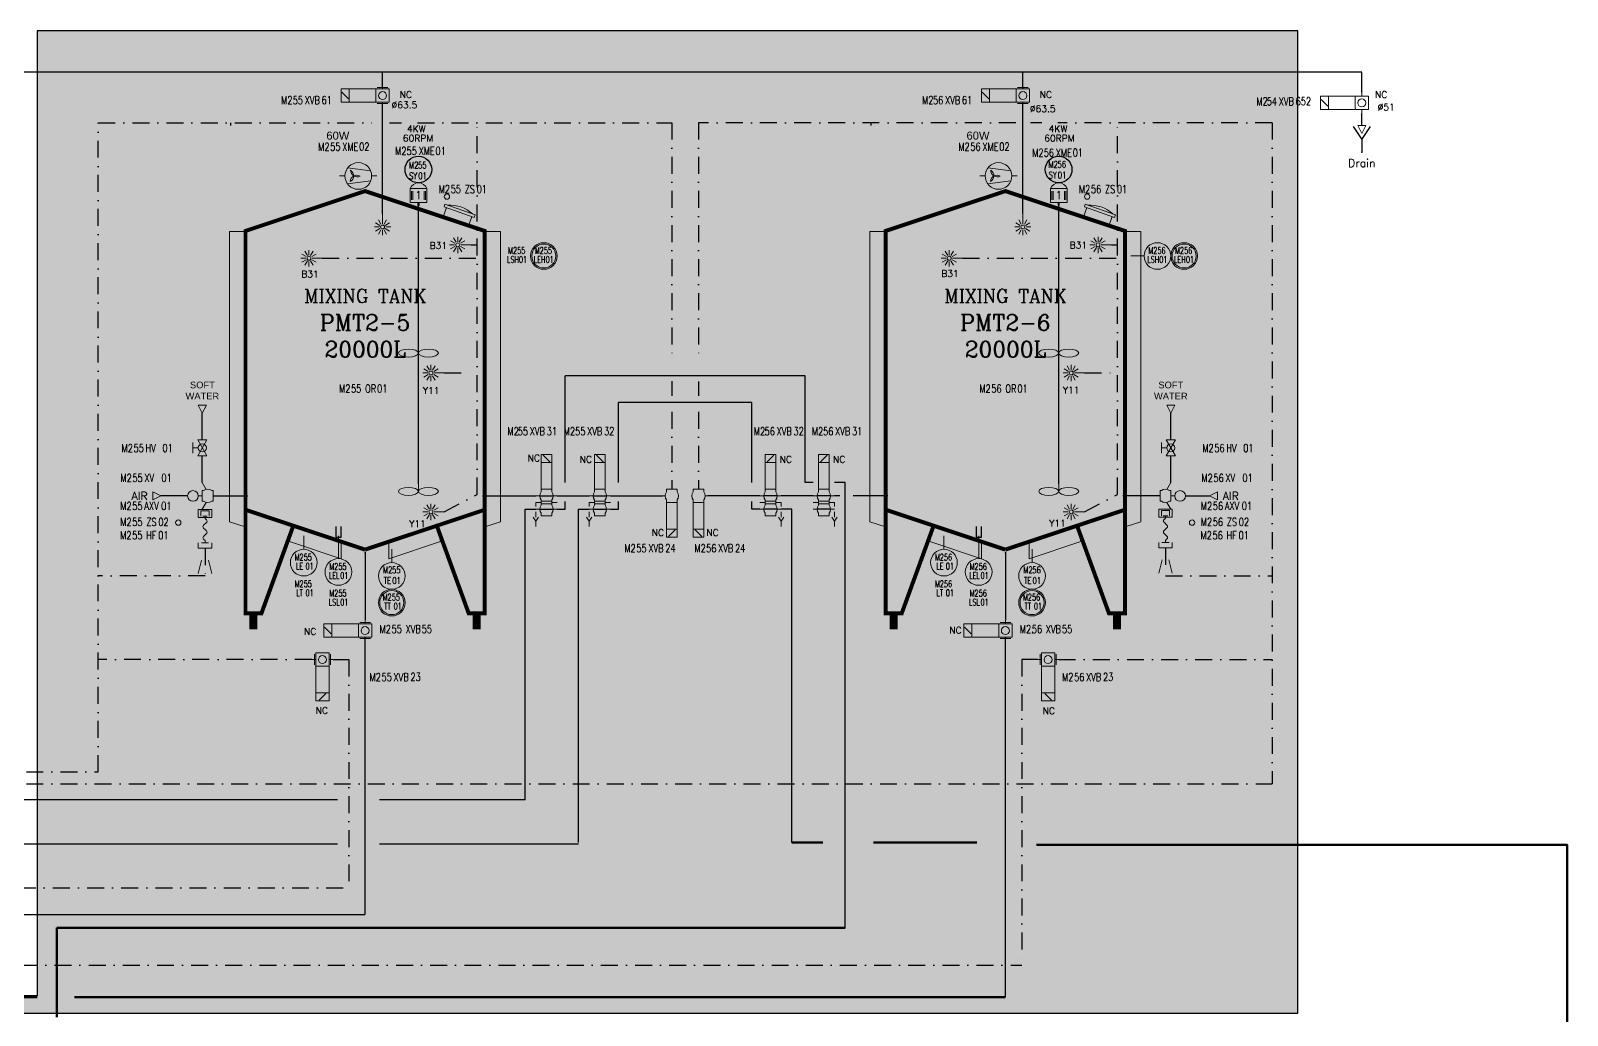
# Model space of a CAD drawing. Header units: inches. Extents: x 10149 to 11899, y 21917 to 23140.
# Drawn here: x 11315 to 11891, y 22682 to 23051 of the extents above; entities that cross this region are included whole.
import ezdxf
from ezdxf.enums import TextEntityAlignment as Align

# ---------------------------------------------------------------- set-up
doc = ezdxf.new("R2010")
doc.units = ezdxf.units.IN
doc.header["$MEASUREMENT"] = 0
doc.linetypes.add('CONTINU', pattern=[0])
doc.linetypes.add('DASHDOT2', pattern=[12.7, 6.35, -3.175, 0, -3.175])
for name, color, linetype in [('1', 7, 'CONTINU'), ('14 Pipe Water Cold', 142, 'Continuous'), ('CUVERIE', 7, 'Continuous'), ('DIAMETRE', 7, 'Continuous'), ('MATERIEL-DIVERS', 7, 'Continuous'), ('POMPES-PROCESS', 7, 'Continuous'), ('REPERES', 7, 'Continuous'), ('techn-data', 7, 'Continuous'), ('TEXTE', 7, 'Continuous'), ('TEXTES', 7, 'Continuous'), ('TUYAUTERIE-AIR INSTRUMENT', 3, 'Continuous'), ('TUYAUTERIE-EAU', 5, 'Continuous'), ('TUYAUTERIE-EGOUT', 32, 'Continuous'), ('TUYAUTERIE-NEP', 4, 'DASHDOT2'), ('TUYAUTERIE-PROCESS', 30, 'Continuous'), ('TXT_FR', 7, 'Continuous'), ('VANNES', 7, 'Continuous')]:
    doc.layers.add(name, color=color, linetype=linetype)
for name, color, linetype, lineweight in [('19 Pipe Process', 30, 'Continuous', 30), ('31 Equipment', 7, 'Continuous', 9), ('33 Instruments Labels', 7, 'Continuous', 9), ('Pipe-process', 30, 'Continuous', 70)]:
    doc.layers.add(name, color=color, linetype=linetype, lineweight=lineweight)
doc.layers.get('REPERES').off()
doc.styles.add('ROMANC', font='romanc')
doc.styles.add('ROMANS', font='ROMANS.SHX')
doc.styles.add('ROMANT', font='romant')
doc.styles.get("Standard").update_dxf_attribs({"font": 'arial.ttf'})

# ---------------------------------------------------------------- blocks, each defined once
blk = doc.blocks.new('EGOUT')
at = {"color": 7}
for p, q in [((-3.2, 9.61), (0, 4.81)), ((0, 4.81), (3.2, 9.61)), ((0, 4.81), (0, 0))]:
    blk.add_line(p, q, dxfattribs=at)
at = {"color": 7, "extrusion": (0, -1, 0)}
blk.add_point((0, 0), dxfattribs=at)
at = {"layer": 'POMPES-PROCESS', "style": 'ROMANS'}
blk.add_attdef('EGOUT', text='', height=3, dxfattribs=at).set_placement((0, -4), align=Align.MIDDLE)
blk = doc.blocks.new('APV-SIGN-ARW-FLOW-1')
at = {"layer": '31 Equipment'}
for p, q in [((-1.5, -1.5), (-1.5, 1.5)), ((-1.5, 1.5), (1.5, 0)), ((1.5, 0), (-1.5, -1.5))]:
    blk.add_line(p, q, dxfattribs=at)
blk = doc.blocks.new('REPNORM1')
at = {"layer": 'TEXTES', "style": 'ROMANS', "width": 0.75}
for tag, p in [('ZONE', (-9.75, -1.25)), ('SOUSZONE', (-5.25, -1.25)), ('ELEMENT', (-0.75, -1.25)), ('NUM', (5.59, -1.22))]:
    blk.add_attdef(tag, p, '', height=3, dxfattribs=at)
blk = doc.blocks.new('A$C08E52F18')
at = {"layer": '31 Equipment', "ltscale": 38}
for p, q in [((18, 6.5), (13, 6.5)), ((13, 6.5), (13, 1.5)), ((15.5, 6.5), (15.5, 8)), ((18, 1.5), (18, 6.5)), ((0.25, 5.25), (2.75, 2.75)), ((13, 1.5), (18, 1.5)), ((15.5, 1.5), (15.5, 0))]:
    blk.add_line(p, q, dxfattribs=at)
for points in [[(3, 1.5), (3, 6.5), (0, 6.5), (0, 1.5)], [(13, 1.5), (13, 6.5), (3, 6.5), (3, 1.5)]]:
    blk.add_lwpolyline(points, close=True, dxfattribs=at)
blk.add_circle((15.5, 4), 1.5, dxfattribs=at)
blk = doc.blocks.new('APV-TNK-GEN-11')
at = {"layer": '31 Equipment', "color": 7}
for points, const_width in [([(-14.94, 21.58), (-21.58, 3.32), (-24.9, 3.32), (-24.9, 83), (0, 91.3), (24.9, 83), (24.9, 3.32), (21.58, 3.32), (14.94, 21.58)], 0.83), ([(-24.9, 24.9), (0, 16.6)], 0.83), ([(24.9, 24.9), (0, 16.6)], 0.83), ([(-23.24, 3.32), (-23.24, 0)], 1.66), ([(23.24, 3.32), (23.24, 0)], 1.66)]:
    blk.add_lwpolyline(points, dxfattribs=dict(at, const_width=const_width))
at = {"layer": '31 Equipment', "ltscale": 38}
blk.add_point((0, 16), dxfattribs=at)
blk = doc.blocks.new('APV-TNK-INSULAT-12')
at = {"layer": '31 Equipment', "color": 7}
for p, q in [((-24.95, 67), (-28.22, 67)), ((-28.22, 67), (-28.22, 6.51)), ((24.95, 67), (28.22, 67)), ((28.22, 67), (28.22, 6.51)), ((-28.22, 6.51), (-24.95, 5.42)), ((28.22, 6.51), (24.95, 5.42)), ((-15.74, 2.35), (-4.98, -1.24)), ((-4.98, -1.24), (-4.98, 2.26)), ((15.74, 2.35), (4.98, -1.24)), ((4.98, -1.24), (4.98, 2.26))]:
    blk.add_line(p, q, dxfattribs=at)
at = {"layer": '31 Equipment'}
for p, q in [((-24.95, 5.42), (-24.95, 67)), ((24.95, 5.42), (24.95, 67)), ((-15.74, 2.35), (-14.94, 5.58)), ((-14.94, 5.58), (-4.98, 2.26)), ((14.94, 5.58), (4.98, 2.26)), ((15.74, 2.35), (14.94, 5.58))]:
    blk.add_line(p, q, dxfattribs=at)
at = {"layer": '31 Equipment', "ltscale": 38}
blk.add_point((0, 0), dxfattribs=at)
blk = doc.blocks.new('APV-INS-M-L-LE1')
at = {"layer": '31 Equipment', "color": 7}
blk.add_line((0, -5), (0, -10), dxfattribs=at)
blk.add_circle((0, 0), 5, dxfattribs=at)
blk = doc.blocks.new('APV-INS-F-L-LS')
at = {"layer": '31 Equipment'}
for radius in [5, 4.5]:
    blk.add_circle((0, 0), radius, dxfattribs=at)
at = {"layer": '33 Instruments Labels', "style": 'ROMANS', "width": 0.8}
blk.add_attdef('LS?', text='', height=3, dxfattribs=at).set_placement((0, 0), align=Align.MIDDLE)
blk = doc.blocks.new('APV-TNK-ACC-MANHOLE-1')
at = {"layer": '31 Equipment'}
for p, q in [((-6, 3), (-6, 4)), ((-6, 4), (6, 4)), ((-6, 3), (6, 3)), ((-5, 0), (-5, 3)), ((5, 3), (5, 0)), ((6, 3), (6, 4))]:
    blk.add_line(p, q, dxfattribs=at)
blk.add_arc((0, -8), 13, 67.38014, 112.61986, dxfattribs=at)
blk = doc.blocks.new('APV-INS-POS-GEN-1')
at = {"layer": '31 Equipment', "color": 5}
blk.add_circle((0, 0), 1, dxfattribs=at)
blk = doc.blocks.new('APV-FTG-CONX-QUICK-1')
at = {"layer": '31 Equipment'}
for p, q in [((-0.5, 2.5), (2.5, 2.5)), ((-0.5, -2.5), (-0.5, 2.5)), ((0, 1.5), (2, 1.5)), ((0, 0.83), (0, -0.83)), ((2, 1.5), (2, -1.5)), ((2.5, 2.5), (2.5, -2.5)), ((2.5, -2.5), (-0.5, -2.5)), ((0, -0.83), (0, -0.83)), ((2, -1.5), (0, -1.5))]:
    blk.add_line(p, q, dxfattribs=at)
blk = doc.blocks.new('APV-FTG-CONX-HOSE-1')
at = {"layer": '31 Equipment'}
for p, q in [((-4.17, 0), (-5, 0)), ((4.17, 0), (5, 0))]:
    blk.add_line(p, q, dxfattribs=at)
for points in [[(-4.17, 0), (-3.63, 0.5), (-3.42, 0.71), (-3.13, 0.79), (-2.83, 0.71), (-2.58, 0.5), (-1.54, -0.5), (-1.33, -0.71), (-1.04, -0.79), (-0.75, -0.71), (-0.5, -0.5), (0, 0)], [(0, 0), (0.54, 0.5), (0.75, 0.71), (1.04, 0.79), (1.33, 0.71), (1.58, 0.5), (2.62, -0.5), (2.83, -0.71), (3.12, -0.79), (3.42, -0.71), (3.67, -0.5), (4.17, 0)]]:
    blk.add_lwpolyline(points, dxfattribs=at)
blk = doc.blocks.new('APV-FTG-CONX-SCREWED-1')
at = {"layer": '31 Equipment'}
for p, q in [((0, 2.5), (2, 2.5)), ((0, 1.33), (0, -1.33)), ((2, 2.5), (2, -2.5)), ((0, -1.33), (0, -1.33)), ((2, -2.5), (0, -2.5))]:
    blk.add_line(p, q, dxfattribs=at)
blk = doc.blocks.new('APV-FCE-GEN-REDCON-1')
at = {"layer": '31 Equipment', "color": 7}
for p, q in [((-2.5, 2.5), (2.5, 1.25)), ((2.5, 1.25), (2.5, 1.25)), ((2.5, -1.25), (-2.5, -2.5))]:
    blk.add_line(p, q, dxfattribs=at)
blk = doc.blocks.new('APV-VLV-DSEAT-SDE44-3')
at = {"layer": '31 Equipment', "ltscale": 38}
for p, q in [((1.25, 20.25), (-1.25, 17.75)), ((-2, 7.5), (-2, 6.5)), ((2, 7.5), (2, 6.5)), ((-2.5, 5), (-4, 5)), ((-2, 2.5), (-4, 2.5)), ((-2.5, 0), (-4, 0)), ((2, 2.5), (4, 2.5)), ((2.5, 5), (4, 5)), ((2.5, 0), (4, 0)), ((4, 2.5), (4, 1)), ((-2, -2.5), (-2, -1.5)), ((2, -2.5), (2, -1.5)), ((4, -4.5), (3, -3)), ((4, -1), (4, -3)), ((5, -3), (4, -4.5)), ((4, -4.5), (4, -6.5))]:
    blk.add_line(p, q, dxfattribs=at)
at = {"layer": '31 Equipment', "lineweight": 30}
for p, q in [((2.5, 5), (-2.5, 5)), ((2.5, 0), (-2.5, 0))]:
    blk.add_line(p, q, dxfattribs=at)
at = {"layer": '31 Equipment'}
for p, q in [((-2, 3), (-2, 3.5)), ((-2, 1.5), (-2, 2.5)), ((2, 3), (2, 3.5)), ((2, 1.5), (2, 2.5)), ((-2, -2.5), (2, -2.5))]:
    blk.add_line(p, q, dxfattribs=at)
at = {"layer": '31 Equipment', "ltscale": 38}
for points in [[(-2, 17.5), (2, 17.5), (2, 20.5), (-2, 20.5)], [(-2, 7.5), (2, 7.5), (2, 17.5), (-2, 17.5)], [(-2, 3), (2, 3), (2, 2), (-2, 2)]]:
    blk.add_lwpolyline(points, close=True, dxfattribs=at)
for centre, start, end in [((0, 5), 143.1301, 216.8699), ((0, 5), 323.1301, 36.8699), ((0, 0), 143.1301, 216.8699), ((0, 0), 323.1301, 36.8699)]:
    blk.add_arc(centre, 2.5, start, end, dxfattribs=at)
blk = doc.blocks.new('APV-VLV-SSEAT-SW41-3')
at = {"layer": '31 Equipment', "ltscale": 38}
for p, q in [((1.25, 15.25), (-1.25, 12.75)), ((-2, 2.5), (-2, 1.5)), ((2, 2.5), (2, 1.5)), ((2.5, 0), (4, 0)), ((-2, -2.5), (-2, -1.5)), ((2, -2.5), (-2, -2.5)), ((-2, -2.5), (2, -2.5)), ((0, -2.5), (0, -5)), ((2, -2.5), (2, -1.5))]:
    blk.add_line(p, q, dxfattribs=at)
for points in [[(-2, 12.5), (2, 12.5), (2, 15.5), (-2, 15.5)], [(-2, 2.5), (2, 2.5), (2, 12.5), (-2, 12.5)]]:
    blk.add_lwpolyline(points, close=True, dxfattribs=at)
for start, end in [(143.1301, 216.8699), (323.1301, 36.8699)]:
    blk.add_arc((0, 0), 2.5, start, end, dxfattribs=at)
blk = doc.blocks.new('APV-TNK-ACC-AGIT-1')
at = {"layer": '31 Equipment'}
blk.add_line((0, 0), (0, -8), dxfattribs=at)
for centre in [(-2.5, -8), (2.5, -8)]:
    blk.add_ellipse(centre, major_axis=(-2.5, 0), ratio=0.4, dxfattribs=at)
blk = doc.blocks.new('APV-TNK-ACC-MOT-1')
at = {"layer": '31 Equipment', "color": 7}
for p, q in [((3.15, 6.4), (-3.15, 6.4)), ((-3.15, 6.4), (-3.15, 1.15)), ((3.15, 1.15), (3.15, 6.4)), ((-3.15, 1.15), (3.15, 1.15)), ((-2.64, 5.35), (-2.64, 2.2)), ((-2.1, 5.35), (-2.1, 2.2)), ((2.1, 5.35), (2.1, 2.2)), ((2.66, 5.35), (2.66, 2.2))]:
    blk.add_line(p, q, dxfattribs=at)
blk.add_arc((0, 5.09), 3.41, 22.61986, 157.38014, dxfattribs=at)
at = {"layer": '31 Equipment', "ltscale": 38}
blk.add_point((0, 0), dxfattribs=at)
at = {"layer": '31 Equipment', "color": 7}
blk.add_trace([(-0.39, 0), (0.39, 0), (-0.39, 1.15), (0.39, 1.15)], dxfattribs=at)
at = {"layer": '31 Equipment', "style": 'ROMANT', "width": 0.8}
blk.add_text('1', height=3, dxfattribs=at).set_placement((0, 3.89), align=Align.MIDDLE)
blk = doc.blocks.new('INSTR-M-L-SY')
at = {"layer": 'MATERIEL-DIVERS', "color": 7}
blk.add_circle((0, 0), 5, dxfattribs=at)
blk = doc.blocks.new('APV-VLV-BFLY-SVS-3')
at = {"layer": '31 Equipment', "ltscale": 38}
for p, q in [((1.25, 15.25), (-1.25, 12.75)), ((-2.5, 0), (-4, 0)), ((2.5, 2.5), (-2.5, 2.5)), ((-2.5, 2.5), (-2.5, -2.5)), ((2.5, -2.5), (2.5, 2.5)), ((2.5, 0), (4, 0)), ((-2.5, -2.5), (2.5, -2.5))]:
    blk.add_line(p, q, dxfattribs=at)
at = {"layer": '31 Equipment'}
for p, q in [((-3, 2), (-3, -2)), ((3, -2), (3, 2))]:
    blk.add_line(p, q, dxfattribs=at)
at = {"layer": '31 Equipment', "ltscale": 38}
for points in [[(-2.5, 12.5), (2.5, 12.5), (2.5, 15.5), (-2.5, 15.5)], [(-2.5, 2.5), (2.5, 2.5), (2.5, 12.5), (-2.5, 12.5)]]:
    blk.add_lwpolyline(points, close=True, dxfattribs=at)
blk.add_circle((0, 0), 1.5, dxfattribs=at)
blk = doc.blocks.new('APV-TNK-ACC-SPRAYBALL-1')
at = {"layer": '31 Equipment'}
for p, q in [((0, -3.81), (0, 0)), ((-1.19, -5), (-3.05, -5)), ((-1.03, -4.4), (-2.65, -3.47)), ((-1.03, -5.6), (-2.65, -6.53)), ((-0.6, -3.97), (-1.53, -2.35)), ((0.6, -3.97), (1.53, -2.35)), ((1.03, -4.4), (2.65, -3.47)), ((1.03, -5.6), (2.65, -6.53)), ((1.19, -5), (3.05, -5)), ((-0.6, -6.03), (-1.53, -7.65)), ((0, -6.19), (0, -8.05)), ((0.6, -6.03), (1.53, -7.65))]:
    blk.add_line(p, q, dxfattribs=at)
blk.add_circle((0, -5), 0.738, dxfattribs=at)
blk = doc.blocks.new('REPNORM')
at = {"layer": 'TEXTES', "style": 'ROMANS', "width": 0.75}
for tag, p in [('ZONE', (-9.75, -1.25)), ('SOUSZONE', (-5.25, -1.25)), ('ELEMENT', (0, -1.25)), ('NUM', (4.5, -1.25))]:
    blk.add_attdef(tag, p, '', height=3, dxfattribs=at)
blk = doc.blocks.new('REPINS2')
at = {"layer": 'TEXTES', "style": 'ROMANS', "width": 0.7}
for tag, p in [('ZONE', (-3.35, 0.8)), ('SOUSZONE', (0.05, 0.8)), ('NUM', (0.7, -2.6))]:
    blk.add_attdef(tag, p, '', height=2.5, dxfattribs=at)
blk.add_attdef('ELEMENT', text='', height=2.5, dxfattribs=at).set_placement((-1.56, -2.59), align=Align.CENTER)
blk = doc.blocks.new('APV-INS-M-L-LE2')
at = {"layer": '31 Equipment', "color": 7}
blk.add_line((5, 0), (13, 0), dxfattribs=at)
at = {"layer": '31 Equipment', "lineweight": 25}
blk.add_lwpolyline([(17, 1), (13, 1), (13, 0), (13, -1), (17, -1)], dxfattribs=at)
at = {"layer": '31 Equipment', "color": 7}
blk.add_circle((0, 0), 5, dxfattribs=at)
at = {"layer": '33 Instruments Labels', "style": 'ROMANS', "width": 0.8}
blk.add_attdef('LE?', text='', height=3, dxfattribs=at).set_placement((0, 0), align=Align.MIDDLE)
blk = doc.blocks.new('APV-INS-M-L-TE')
at = {"layer": '31 Equipment', "color": 7}
blk.add_line((0, -5), (0, -10), dxfattribs=at)
blk.add_circle((0, 0), 5, dxfattribs=at)
at = {"layer": '33 Instruments Labels', "style": 'ROMANS', "width": 0.8, "flags": 8}
blk.add_attdef('TE', text='', height=3, dxfattribs=at).set_placement((0, 0), align=Align.MIDDLE)
blk = doc.blocks.new('APV-INS-F-L-TT')
at = {"layer": '31 Equipment'}
for radius in [5, 4.5]:
    blk.add_circle((0, 0), radius, dxfattribs=at)
blk = doc.blocks.new('REPINS')
at = {"layer": 'TEXTES', "style": 'ROMANS', "width": 0.75}
for tag, p in [('ZONE', (-3.3, 1)), ('SOUSZONE', (0.1, 1)), ('NUM', (0.2, -3))]:
    blk.add_attdef(tag, p, '', height=2.5, dxfattribs=at)
blk.add_attdef('ELEMENT', text='', height=2.5, dxfattribs=at).set_placement((-0.2, -3), align=Align.RIGHT)
blk = doc.blocks.new('APV-PMP-GEN-FAN-1')
at = {"layer": '31 Equipment', "ltscale": 38}
for p, q in [((-5, 0), (-7, 0)), ((5, 0), (7, 0))]:
    blk.add_line(p, q, dxfattribs=at)
at = {"layer": '31 Equipment', "color": 7}
for p, q in [((4.62, 1.91), (-4.01, 2.99)), ((-3.44, 2.92), (-3.44, 2.92)), ((-4.03, -2.96), (4.65, -1.85))]:
    blk.add_line(p, q, dxfattribs=at)
blk.add_circle((0, 0), 5, dxfattribs=at)
for centre, radius, start, end in [((-4.14, 0.04), 2.42, 297.71051, 59.03332), ((-0.6, -2.14), 2.41, 57.37054, 179.07263), ((-0.42, 2.11), 2.48, 179.80103, 296.77614)]:
    blk.add_arc(centre, radius, start, end, dxfattribs=at)
blk = doc.blocks.new('APV-VLV-SAMPL-PRD20-2')
at = {"layer": '31 Equipment', "ltscale": 38}
for p, q in [((-5.5, 0), (-4, 0)), ((-2.54, 2.44), (-4, 5)), ((-4, 2), (-3.5, 2)), ((-4, -2), (-4, 2)), ((-0.5, 2), (0, 2)), ((0, -2), (0, 2)), ((0, -2), (0, 2)), ((-4, -2), (-3.5, -2)), ((-2.54, -2.44), (-4, -5)), ((-0.5, -2), (0, -2))]:
    blk.add_line(p, q, dxfattribs=at)
at = {"layer": '31 Equipment'}
blk.add_circle((-7.5, 0), 2, dxfattribs=at)
at = {"layer": '31 Equipment', "ltscale": 38}
for start, end in [(53.1301, 126.8699), (233.1301, 306.8699)]:
    blk.add_arc((-2, 0), 2.5, start, end, dxfattribs=at)
blk = doc.blocks.new('APV-VLVM-BALL-KHV+MF-1')
at = {"layer": '31 Equipment', "ltscale": 38}
for p, q in [((-3, 0), (-4, 0)), ((3, 0), (4, 0))]:
    blk.add_line(p, q, dxfattribs=at)
at = {"layer": '31 Equipment'}
for p, q in [((-3, 1.734), (-3, -1.734)), ((-3, -1.734), (3, 1.734)), ((3, -1.734), (-3, 1.734)), ((-2, 3.5), (2, 3.5)), ((0, 1.5), (0, 3.5)), ((3, 1.734), (3, -1.734))]:
    blk.add_line(p, q, dxfattribs=at)
blk.add_circle((0, 0), 1.5, dxfattribs=at)

msp = doc.modelspace()

# ---------------------------------------------------------------- hatches: boundary and pattern name
at = {"layer": '1'}
h = msp.add_hatch(dxfattribs=at)
h.set_pattern_fill('ANSI31', color=4)
h.paths.add_polyline_path([(10827, 22190.54), (10827, 22296.5), (10838, 22296.5), (10838, 22651), (11302.29, 22651), (11302.29, 22682.5), (11790, 22682.5), (11790, 23051), (11317.5, 23051), (11317.5, 22689), (10704, 22689), (10704, 22190.54)])

# ---------------------------------------------------------------- linework, layer by layer
at = {"layer": '1', "color": 4}
msp.add_lwpolyline([(10827, 22190.54), (10827, 22296.5), (10838, 22296.5), (10838, 22651), (11302.29, 22651), (11302.29, 22682.5), (11790, 22682.5), (11790, 23051), (11317.5, 23051), (11317.5, 22689), (10704, 22689), (10704, 22190.54), (10827, 22190.54)], dxfattribs=at)
at = {"layer": '14 Pipe Water Cold'}
for p, q in [((11379.38, 22897.55), (11379.38, 22907.58)), ((11742.38, 22897.55), (11742.38, 22907.58)), ((11379.38, 22881.51), (11379.38, 22891.55)), ((11742.38, 22881.51), (11742.38, 22891.55))]:
    msp.add_line(p, q, dxfattribs=at)
at = {"layer": '19 Pipe Process'}
for p, q in [((11515.38, 22881.51), (11515.38, 22921.51)), ((11605.38, 22921.51), (11515.38, 22921.51)), ((11605.38, 22881.51), (11605.38, 22921.51)), ((11585.38, 22911.51), (11535.38, 22911.51)), ((11535.38, 22881.51), (11535.38, 22911.51)), ((11585.38, 22881.51), (11585.38, 22911.51)), ((11608.38, 22881.51), (11605.38, 22881.51)), ((11620.38, 22881.51), (11616.38, 22881.51)), ((11620.38, 22714.5), (11620.38, 22881.51)), ((11383.38, 22876.51), (11396.38, 22876.51)), ((11484.38, 22876.51), (11497.38, 22876.51)), ((11497.38, 22876.51), (11504.38, 22876.51)), ((11500.38, 22762.5), (11500.38, 22871.51)), ((11500.38, 22871.51), (11504.38, 22871.51)), ((11512.38, 22876.51), (11522.38, 22876.51)), ((11512.38, 22871.51), (11515.38, 22871.51)), ((11515.38, 22871.51), (11515.38, 22874.47)), ((11520.38, 22746.51), (11520.38, 22871.51)), ((11520.38, 22871.51), (11524.38, 22871.51)), ((11522.38, 22876.51), (11524.38, 22876.51)), ((11532.38, 22876.51), (11551.88, 22876.51)), ((11532.38, 22871.51), (11535.38, 22871.51)), ((11535.38, 22871.51), (11535.38, 22874.47)), ((11588.38, 22876.51), (11568.88, 22876.51)), ((11585.38, 22871.51), (11585.38, 22874.47)), ((11588.38, 22871.51), (11585.38, 22871.51)), ((11598.38, 22876.51), (11596.38, 22876.51)), ((11600.38, 22871.51), (11596.38, 22871.51)), ((11608.38, 22876.51), (11598.38, 22876.51)), ((11600.38, 22746.51), (11600.38, 22871.51)), ((11618.38, 22876.51), (11616.38, 22876.51)), ((11636.38, 22876.51), (11623.38, 22876.51)), ((11738.38, 22876.51), (11724.38, 22876.51)), ((11440.38, 22855.51), (11440.38, 22830.01)), ((11680.38, 22855.51), (11680.38, 22830.01)), ((11440.27, 22823.25), (11440.27, 22719.5)), ((11680.27, 22823.25), (11680.27, 22688.5)), ((11430, 22762.5), (11201.5, 22762.5)), ((11500.38, 22762.5), (11445.78, 22762.5)), ((11430, 22745.96), (11201.5, 22745.96)), ((11520.38, 22745.96), (11445.78, 22745.96)), ((11230.5, 22719.5), (11440.27, 22719.5))]:
    msp.add_line(p, q, dxfattribs=at)
at = {"layer": '31 Equipment'}
for p, q in [((11430.38, 22854.51), (11430.38, 22861.51)), ((11670.38, 22854.51), (11670.38, 22861.51))]:
    msp.add_line(p, q, dxfattribs=at)
at = {"layer": 'MATERIEL-DIVERS'}
for p, q in [((11460.38, 22881.01), (11460.38, 22985.51)), ((11700.38, 22881.01), (11700.38, 22985.51))]:
    msp.add_line(p, q, dxfattribs=at)
at = {"layer": 'Pipe-process'}
for p, q in [((11620.38, 22714.5), (11324.83, 22714.5)), ((11324.83, 22714.5), (11324.83, 22681)), ((11283, 22688.5), (11317.5, 22688.5)), ((11331.5, 22688.5), (11680.27, 22688.5))]:
    msp.add_line(p, q, dxfattribs=at)
for points in [[(11275.84, 22225.19), (11275.84, 22179.73), (11255.9, 22179.73), (11255.9, 22158.12), (11891.01, 22158.12), (11891.01, 22745.67), (11692.03, 22745.67)], [(11612.02, 22746.51), (11600.38, 22746.51)], [(11669.64, 22746.51), (11631, 22746.51)]]:
    msp.add_lwpolyline(points, dxfattribs=at)
at = {"layer": 'TUYAUTERIE-AIR INSTRUMENT'}
for p, q in [((11373.88, 22876.51), (11363.88, 22876.51)), ((11747.88, 22876.51), (11756.88, 22876.51))]:
    msp.add_line(p, q, dxfattribs=at)
at = {"layer": 'TUYAUTERIE-EAU'}
for p, q in [((11381.35, 23035.45), (11143.85, 23035.45)), ((11814, 23035.45), (11381.35, 23035.45)), ((11446.94, 23029.65), (11446.94, 23035.45)), ((11686.94, 23029.65), (11686.94, 23035.45)), ((11814, 23027.95), (11814, 23035.45)), ((11446.94, 22982.39), (11446.94, 23023.65)), ((11686.94, 22982.39), (11686.94, 23023.65))]:
    msp.add_line(p, q, dxfattribs=at)
at = {"layer": 'TUYAUTERIE-EGOUT'}
msp.add_line((11814, 23015.45), (11814, 23019.95), dxfattribs=at)
at = {"layer": 'TUYAUTERIE-NEP'}
for p, q in [((11340.38, 23016.51), (11442.95, 23016.51)), ((11390.07, 23015.5), (11390.07, 23016.51)), ((11449.59, 23016.51), (11454, 23016.51)), ((11460, 23016.51), (11555.38, 23016.51)), ((11482.46, 22877.1), (11482.46, 23016.51)), ((11555.38, 23016.51), (11555.38, 22929.09)), ((11565.38, 23016.51), (11565.38, 22929.09)), ((11684.34, 23016.51), (11565.38, 23016.51)), ((11630.07, 23015.5), (11630.07, 23016.51)), ((11694, 23016.51), (11689.78, 23016.51)), ((11780.38, 23016.51), (11700, 23016.51)), ((11722.46, 22877.1), (11722.46, 23016.51)), ((11780.38, 23016.51), (11780.38, 22768.5)), ((11480.11, 22970.68), (11482.46, 22970.68)), ((11720.11, 22970.68), (11722.46, 22970.68)), ((11424.36, 22965.67), (11482.46, 22965.67)), ((11664.36, 22965.67), (11722.46, 22965.67)), ((11470.08, 22922.64), (11482.46, 22922.64)), ((11555.38, 22919.55), (11555.38, 22914.09)), ((11565.38, 22919.45), (11565.38, 22914.09)), ((11710.08, 22922.64), (11722.46, 22922.64)), ((11555.38, 22908.09), (11555.38, 22879.01)), ((11565.38, 22908.09), (11565.38, 22879.01)), ((11470.08, 22870.55), (11482.46, 22877.1)), ((11710.08, 22870.55), (11722.46, 22877.1)), ((11380.38, 22856.92), (11380.38, 22846.51)), ((11740.41, 22857.01), (11740.41, 22846.51)), ((11380.38, 22846.51), (11340.38, 22846.51)), ((11740.38, 22846.51), (11780.38, 22846.51)), ((11420.38, 22815.14), (11340.38, 22815.14)), ((11428.38, 22815.14), (11434.25, 22815.14)), ((11434.25, 22815.14), (11434.25, 22729.5)), ((11692.38, 22815.14), (11686.51, 22815.14)), ((11686.51, 22815.14), (11686.51, 22700.5)), ((11700.38, 22815.14), (11780.38, 22815.14)), ((11260, 22700.5), (11686.51, 22700.5))]:
    msp.add_line(p, q, dxfattribs=at)
for points in [[(11198.21, 22773), (11340.38, 22773), (11340.38, 23016.51)], [(11198.21, 22768.5), (11780.38, 22768.5)], [(11221, 22682.5), (11221, 22729.5), (11434.25, 22729.5)]]:
    msp.add_lwpolyline(points, dxfattribs=at)

# ---------------------------------------------------------------- block references
at = {"layer": '31 Equipment'}
for name, p, rotation in [('APV-SIGN-ARW-FLOW-1', (11379.38, 22909.08), 269.9999999999997), ('APV-SIGN-ARW-FLOW-1', (11742.38, 22909.08), 269.9999999999997), ('APV-VLVM-BALL-KHV+MF-1', (11379.38, 22894.55), 89.99999999999991), ('APV-VLVM-BALL-KHV+MF-1', (11742.38, 22894.55), 89.99999999999991), ('APV-INS-M-L-LE1', (11417.38, 22851.51), 180), ('APV-INS-M-L-LE2', (11430.38, 22848.01), 90)]:
    msp.add_blockref(name, p, dxfattribs=dict(at, rotation=rotation))
msp.add_blockref('APV-VLV-SAMPL-PRD20-2', (11383.38, 22876.51), dxfattribs=at)
at = {"layer": '31 Equipment', "xscale": -1}
msp.add_blockref('APV-VLV-SAMPL-PRD20-2', (11738.38, 22876.51), dxfattribs=at)
at = {"layer": '33 Instruments Labels'}
for name, p in [('INSTR-M-L-SY', (11460.36, 22998.93)), ('INSTR-M-L-SY', (11700.36, 22998.93)), ('APV-INS-POS-GEN-1', (11370.38, 22866.51))]:
    msp.add_blockref(name, p, dxfattribs=at)
at = {"layer": '33 Instruments Labels', "xscale": -1}
for name, p in [('APV-INS-POS-GEN-1', (11471.06, 22988.78)), ('APV-INS-POS-GEN-1', (11711.06, 22988.78)), ('APV-TNK-ACC-SPRAYBALL-1', (11446.94, 22982.39)), ('APV-TNK-ACC-SPRAYBALL-1', (11686.94, 22982.39)), ('APV-INS-F-L-LS', (11507.38, 22966.51)), ('APV-INS-F-L-LS', (11747.38, 22966.51)), ('APV-INS-POS-GEN-1', (11750.38, 22866.51))]:
    msp.add_blockref(name, p, dxfattribs=at)
at = {"layer": '33 Instruments Labels', "xscale": -1, "rotation": 270}
for name, p in [('APV-TNK-ACC-SPRAYBALL-1', (11480.11, 22970.68)), ('APV-TNK-ACC-SPRAYBALL-1', (11720.11, 22970.68)), ('APV-INS-M-L-LE1', (11737.38, 22966.51)), ('APV-TNK-ACC-SPRAYBALL-1', (11424.36, 22965.67)), ('APV-TNK-ACC-SPRAYBALL-1', (11664.36, 22965.67)), ('APV-TNK-ACC-SPRAYBALL-1', (11470.08, 22922.64)), ('APV-TNK-ACC-SPRAYBALL-1', (11710.08, 22922.64)), ('APV-TNK-ACC-SPRAYBALL-1', (11470.08, 22870.55)), ('APV-TNK-ACC-SPRAYBALL-1', (11710.08, 22870.55))]:
    msp.add_blockref(name, p, dxfattribs=at)
at = {"layer": '33 Instruments Labels', "yscale": 1.5, "zscale": 1.5}
for p, xscale in [((11460.38, 22942.12), 1.5), ((11700.38, 22942.12), 1.5), ((11460.38, 22890.21), -1.5), ((11700.38, 22890.21), -1.5)]:
    msp.add_blockref('APV-TNK-ACC-AGIT-1', p, dxfattribs=dict(at, xscale=xscale))
at = {"layer": '33 Instruments Labels', "rotation": 90}
msp.add_blockref('APV-INS-M-L-LE2', (11670.38, 22848.01), dxfattribs=at)
at = {"layer": 'CUVERIE'}
for p in [(11460.41, 22985.43), (11700.41, 22985.43)]:
    msp.add_blockref('APV-TNK-ACC-MOT-1', p, dxfattribs=at)
at = {"layer": 'CUVERIE', "xscale": -1.8, "yscale": 1.8, "zscale": 1.8}
for name, p in [('APV-TNK-GEN-11', (11440.38, 22826.51)), ('APV-TNK-GEN-11', (11680.38, 22826.51)), ('APV-TNK-INSULAT-12', (11440.38, 22855.15)), ('APV-TNK-INSULAT-12', (11680.38, 22855.15))]:
    msp.add_blockref(name, p, dxfattribs=at)
at = {"layer": 'CUVERIE', "xscale": -1, "rotation": 340.6180997303045}
for p in [(11474.66, 22980.17), (11714.66, 22980.17)]:
    msp.add_blockref('APV-TNK-ACC-MANHOLE-1', p, dxfattribs=at)
at = {"layer": 'MATERIEL-DIVERS'}
msp.add_blockref('EGOUT', (11814, 23005.45), dxfattribs=at).add_auto_attribs({'EGOUT': 'Drain'})
for name, p, rotation in [('APV-SIGN-ARW-FLOW-1', (11814, 23013.95), 270), ('APV-FTG-CONX-QUICK-1', (11380.38, 22868.92), 90.00000000000001), ('APV-FTG-CONX-HOSE-1', (11380.38, 22863.92), 90.00000000000001), ('APV-FTG-CONX-SCREWED-1', (11380.38, 22858.92), 270), ('APV-FCE-GEN-REDCON-1', (11380.38, 22849.92), 90.00000000000001)]:
    msp.add_blockref(name, p, dxfattribs=dict(at, rotation=rotation))
for p in [(11437.85, 22996.53), (11677.8, 22996.53)]:
    msp.add_blockref('APV-PMP-GEN-FAN-1', p, dxfattribs=at)
at = {"layer": 'MATERIEL-DIVERS', "xscale": -1}
for name, p, rotation in [('APV-FTG-CONX-QUICK-1', (11740.41, 22869.01), 270), ('APV-FTG-CONX-HOSE-1', (11740.41, 22864.01), 270), ('APV-FTG-CONX-SCREWED-1', (11740.41, 22859.01), 90), ('APV-FCE-GEN-REDCON-1', (11740.41, 22850.01), 270)]:
    msp.add_blockref(name, p, dxfattribs=dict(at, rotation=rotation))
at = {"layer": 'REPERES'}
ref = msp.add_blockref('REPNORM1', (11418.51, 23024.69), dxfattribs=at)
ref.add_attrib('ZONE', 'M2  ', (11408.92, 23023.44), dxfattribs={"layer": 'TEXTES', "height": 3, "style": 'ROMANS', "width": 0.75})
ref.add_attrib('SOUSZONE', '55', (11413.26, 23023.44), dxfattribs={"layer": 'TEXTES', "height": 3, "style": 'ROMANS', "width": 0.75})
ref.add_attrib('ELEMENT', 'XVB', (11417.76, 23023.44), dxfattribs={"layer": 'TEXTES', "height": 3, "style": 'ROMANS', "width": 0.75})
ref.add_attrib('NUM', '61', (11424.09, 23023.47), dxfattribs={"layer": 'TEXTES', "height": 3, "style": 'ROMANS', "width": 0.75})
ref = msp.add_blockref('REPNORM1', (11658.51, 23024.69), dxfattribs=at)
ref.add_attrib('ZONE', 'M2  ', (11649.18, 23023.44), dxfattribs={"layer": 'TEXTES', "height": 3, "style": 'ROMANS', "width": 0.75})
ref.add_attrib('SOUSZONE', '56', (11653.26, 23023.44), dxfattribs={"layer": 'TEXTES', "height": 3, "style": 'ROMANS', "width": 0.75})
ref.add_attrib('ELEMENT', 'XVB', (11657.76, 23023.44), dxfattribs={"layer": 'TEXTES', "height": 3, "style": 'ROMANS', "width": 0.75})
ref.add_attrib('NUM', '61', (11664.09, 23023.47), dxfattribs={"layer": 'TEXTES', "height": 3, "style": 'ROMANS', "width": 0.75})
ref = msp.add_blockref('REPNORM1', (11783.6, 23024.25), dxfattribs=at)
ref.add_attrib('ZONE', 'M2  ', (11774.49, 23023), dxfattribs={"layer": 'TEXTES', "height": 3, "style": 'ROMANS', "width": 0.75})
ref.add_attrib('SOUSZONE', '54', (11778.35, 23023), dxfattribs={"layer": 'TEXTES', "height": 3, "style": 'ROMANS', "width": 0.75})
ref.add_attrib('ELEMENT', 'XVB', (11782.86, 23023), dxfattribs={"layer": 'TEXTES', "height": 3, "style": 'ROMANS', "width": 0.75})
ref.add_attrib('NUM', '652', (11789.19, 23023.03), dxfattribs={"layer": 'TEXTES', "height": 3, "style": 'ROMANS', "width": 0.75})
for name, p, values in [('REPNORM1', (11432.57, 23007.25), {'ZONE': 'M2 ', 'SOUSZONE': '55', 'ELEMENT': 'XME', 'NUM': '02'}), ('REPNORM1', (11672.52, 23007.25), {'ZONE': 'M2 ', 'SOUSZONE': '56', 'ELEMENT': 'XME', 'NUM': '02'}), ('REPINS', (11460.14, 22998.31), {'ZONE': 'M2  ', 'SOUSZONE': '55', 'ELEMENT': 'SY', 'NUM': '01'}), ('REPINS', (11699.84, 22998.61), {'ZONE': 'M2  ', 'SOUSZONE': '56', 'ELEMENT': 'SY', 'NUM': '01'}), ('REPNORM', (11477.71, 22991.32), {'ZONE': 'M2  ', 'SOUSZONE': '55', 'ELEMENT': 'ZS', 'NUM': '01'}), ('REPNORM', (11717.71, 22991.32), {'ZONE': 'M2  ', 'SOUSZONE': '56', 'ELEMENT': 'ZS', 'NUM': '01'}), ('REPINS2', (11497.38, 22966.51), {'ZONE': 'M2  ', 'SOUSZONE': '55', 'NUM': '01', 'ELEMENT': 'LSH'}), ('REPINS2', (11507.38, 22966.51), {'ZONE': 'M2  ', 'SOUSZONE': '55', 'NUM': '01', 'ELEMENT': 'LEH'}), ('REPINS2', (11737.38, 22966.51), {'ZONE': 'M2  ', 'SOUSZONE': '56', 'NUM': '01', 'ELEMENT': 'LSH'}), ('REPINS2', (11747.38, 22966.51), {'ZONE': 'M2  ', 'SOUSZONE': '56', 'NUM': '01', 'ELEMENT': 'LEH'}), ('REPNORM', (11440.38, 22916.51), {'ZONE': 'M2  ', 'SOUSZONE': '55', 'ELEMENT': 'OR', 'NUM': '01'}), ('REPNORM', (11680.38, 22916.51), {'ZONE': 'M2  ', 'SOUSZONE': '56', 'ELEMENT': 'OR', 'NUM': '01'}), ('REPNORM1', (11358.86, 22894.21), {'ZONE': 'M2  ', 'SOUSZONE': '55', 'ELEMENT': 'HV', 'NUM': '01'}), ('REPNORM1', (11763.96, 22894.21), {'ZONE': 'M2  ', 'SOUSZONE': '56', 'ELEMENT': 'HV', 'NUM': '01'}), ('REPNORM1', (11358.44, 22883.01), {'ZONE': 'M2  ', 'SOUSZONE': '55', 'ELEMENT': 'XV', 'NUM': '01'}), ('REPNORM1', (11763.64, 22883.01), {'ZONE': 'M2  ', 'SOUSZONE': '56', 'ELEMENT': 'XV', 'NUM': '01'}), ('REPNORM1', (11358.38, 22872.51), {'ZONE': 'M2  ', 'SOUSZONE': '55', 'ELEMENT': 'AXV', 'NUM': '01'}), ('REPNORM1', (11763.41, 22872.51), {'ZONE': 'M2  ', 'SOUSZONE': '56', 'ELEMENT': 'AXV', 'NUM': '01'}), ('REPNORM', (11358.38, 22866.51), {'ZONE': 'M2  ', 'SOUSZONE': '55', 'ELEMENT': 'ZS', 'NUM': '02'}), ('REPNORM', (11763.38, 22866.51), {'ZONE': 'M2  ', 'SOUSZONE': '56', 'ELEMENT': 'ZS', 'NUM': '02'}), ('REPNORM', (11358.35, 22861.51), {'ZONE': 'M2  ', 'SOUSZONE': '55', 'ELEMENT': 'HF', 'NUM': '01'}), ('REPNORM', (11763.3, 22861.51), {'ZONE': 'M2  ', 'SOUSZONE': '56', 'ELEMENT': 'HF', 'NUM': '01'}), ('REPINS2', (11417.38, 22851.51), {'ZONE': 'M2', 'SOUSZONE': '55', 'NUM': '01', 'ELEMENT': 'LE'}), ('REPNORM1', (11547.31, 22856.64), {'ZONE': 'M2  ', 'SOUSZONE': '55', 'ELEMENT': 'XVB', 'NUM': '24'}), ('REPINS2', (11657.38, 22851.51), {'ZONE': 'M2.', 'SOUSZONE': '56', 'NUM': '01', 'ELEMENT': 'LE'}), ('REPINS2', (11430.38, 22848.01), {'ZONE': 'M2', 'SOUSZONE': '55', 'NUM': '01', 'ELEMENT': 'LEL'}), ('REPINS', (11450.38, 22846.51), {'ZONE': 'M2', 'SOUSZONE': '55', 'ELEMENT': 'TE', 'NUM': '01'}), ('REPINS2', (11670.38, 22848.01), {'ZONE': 'M2.', 'SOUSZONE': '56', 'NUM': '01', 'ELEMENT': 'LEL'}), ('REPINS', (11690.38, 22846.51), {'ZONE': 'M2.', 'SOUSZONE': '56', 'ELEMENT': 'TE', 'NUM': '01'}), ('REPINS2', (11417.38, 22841.51), {'ZONE': 'M2', 'SOUSZONE': '55', 'NUM': '01', 'ELEMENT': 'LT'}), ('REPINS2', (11657.38, 22841.51), {'ZONE': 'M2.', 'SOUSZONE': '56', 'NUM': '01', 'ELEMENT': 'LT'}), ('REPINS2', (11430.38, 22838.01), {'ZONE': 'M2', 'SOUSZONE': '55', 'NUM': '01', 'ELEMENT': 'LSL'}), ('REPINS2', (11450.38, 22836.51), {'ZONE': 'M2', 'SOUSZONE': '55', 'NUM': '01', 'ELEMENT': 'TT'}), ('REPINS2', (11670.38, 22838.01), {'ZONE': 'M2.', 'SOUSZONE': '56', 'NUM': '01', 'ELEMENT': 'LSL'}), ('REPINS2', (11690.38, 22836.51), {'ZONE': 'M2.', 'SOUSZONE': '56', 'NUM': '01', 'ELEMENT': 'TT'}), ('REPNORM', (11455.56, 22826.34), {'ZONE': 'M2  ', 'SOUSZONE': '55', 'ELEMENT': 'XVB', 'NUM': ' 55'}), ('REPNORM', (11695.56, 22826.34), {'ZONE': 'M2.', 'SOUSZONE': '56', 'ELEMENT': 'XVB', 'NUM': ' 55'}), ('REPNORM1', (11451.8, 22808.35), {'ZONE': 'M2  ', 'SOUSZONE': '55', 'ELEMENT': 'XVB', 'NUM': '23'}), ('REPNORM1', (11711.4, 22808.35), {'ZONE': 'M2  ', 'SOUSZONE': '56', 'ELEMENT': 'XVB', 'NUM': '23'})]:
    msp.add_blockref(name, p, dxfattribs=at).add_auto_attribs(values)
ref = msp.add_blockref('REPNORM1', (11461.2, 23005.65), dxfattribs=at)
ref.add_attrib('ZONE', 'M2  ', (11451.66, 23004.4), dxfattribs={"layer": 'TEXTES', "height": 3, "style": 'ROMANS', "width": 0.75})
ref.add_attrib('SOUSZONE', '55', (11455.95, 23004.4), dxfattribs={"layer": 'TEXTES', "height": 3, "style": 'ROMANS', "width": 0.75})
ref.add_attrib('ELEMENT', 'XME', (11460.46, 23004.4), dxfattribs={"layer": 'TEXTES', "height": 3, "style": 'ROMANS', "width": 0.75})
ref.add_attrib('NUM', '01', (11466.79, 23004.42), dxfattribs={"layer": 'TEXTES', "height": 3, "style": 'ROMANS', "width": 0.75})
ref = msp.add_blockref('REPNORM1', (11700.02, 23005), dxfattribs=at)
ref.add_attrib('ZONE', 'M2  ', (11690.47, 23003.75), dxfattribs={"layer": 'TEXTES', "height": 3, "style": 'ROMANS', "width": 0.75})
ref.add_attrib('SOUSZONE', '56', (11694.77, 23003.75), dxfattribs={"layer": 'TEXTES', "height": 3, "style": 'ROMANS', "width": 0.75})
ref.add_attrib('ELEMENT', 'XME', (11699.27, 23003.75), dxfattribs={"layer": 'TEXTES', "height": 3, "style": 'ROMANS', "width": 0.75})
ref.add_attrib('NUM', '01', (11705.61, 23003.78), dxfattribs={"layer": 'TEXTES', "height": 3, "style": 'ROMANS', "width": 0.75})
ref = msp.add_blockref('REPNORM1', (11502.87, 22900.51), dxfattribs=at)
ref.add_attrib('ZONE', 'M2  ', (11493.77, 22899.26), dxfattribs={"layer": 'TEXTES', "height": 3, "style": 'ROMANS', "width": 0.75})
ref.add_attrib('SOUSZONE', '55', (11497.62, 22899.26), dxfattribs={"layer": 'TEXTES', "height": 3, "style": 'ROMANS', "width": 0.75})
ref.add_attrib('ELEMENT', 'XVB', (11502.13, 22899.26), dxfattribs={"layer": 'TEXTES', "height": 3, "style": 'ROMANS', "width": 0.75})
ref.add_attrib('NUM', '31', (11508.46, 22899.29), dxfattribs={"layer": 'TEXTES', "height": 3, "style": 'ROMANS', "width": 0.75})
ref = msp.add_blockref('REPNORM1', (11524.38, 22900.51), dxfattribs=at)
ref.add_attrib('ZONE', 'M2  ', (11514.87, 22899.26), dxfattribs={"layer": 'TEXTES', "height": 3, "style": 'ROMANS', "width": 0.75})
ref.add_attrib('SOUSZONE', '55', (11519.13, 22899.26), dxfattribs={"layer": 'TEXTES', "height": 3, "style": 'ROMANS', "width": 0.75})
ref.add_attrib('ELEMENT', 'XVB', (11523.63, 22899.26), dxfattribs={"layer": 'TEXTES', "height": 3, "style": 'ROMANS', "width": 0.75})
ref.add_attrib('NUM', '32', (11529.97, 22899.29), dxfattribs={"layer": 'TEXTES', "height": 3, "style": 'ROMANS', "width": 0.75})
ref = msp.add_blockref('REPNORM1', (11595.38, 22900.51), dxfattribs=at)
ref.add_attrib('ZONE', 'M2  ', (11586.11, 22899.26), dxfattribs={"layer": 'TEXTES', "height": 3, "style": 'ROMANS', "width": 0.75})
ref.add_attrib('SOUSZONE', '56', (11590.13, 22899.26), dxfattribs={"layer": 'TEXTES', "height": 3, "style": 'ROMANS', "width": 0.75})
ref.add_attrib('ELEMENT', 'XVB', (11594.63, 22899.26), dxfattribs={"layer": 'TEXTES', "height": 3, "style": 'ROMANS', "width": 0.75})
ref.add_attrib('NUM', '32', (11600.97, 22899.29), dxfattribs={"layer": 'TEXTES', "height": 3, "style": 'ROMANS', "width": 0.75})
ref = msp.add_blockref('REPNORM1', (11617.32, 22900.51), dxfattribs=dict(at, rotation=7.601981207739284e-05))
ref.add_attrib('ZONE', 'M2  ', (11607.86, 22899.26), dxfattribs={"layer": 'TEXTES', "height": 3, "rotation": 0.00008, "style": 'ROMANS', "width": 0.75})
ref.add_attrib('SOUSZONE', '56', (11612.07, 22899.26), dxfattribs={"layer": 'TEXTES', "height": 3, "rotation": 0.00008, "style": 'ROMANS', "width": 0.75})
ref.add_attrib('ELEMENT', 'XVB', (11616.57, 22899.26), dxfattribs={"layer": 'TEXTES', "height": 3, "rotation": 0.00008, "style": 'ROMANS', "width": 0.75})
ref.add_attrib('NUM', '31', (11622.9, 22899.29), dxfattribs={"layer": 'TEXTES', "height": 3, "rotation": 0.00008, "style": 'ROMANS', "width": 0.75})
at = {"layer": 'REPERES', "rotation": 180}
for name, p in [('APV-INS-M-L-LE1', (11657.38, 22851.51)), ('APV-INS-M-L-TE', (11450.38, 22846.51)), ('APV-INS-M-L-TE', (11690.38, 22846.51))]:
    msp.add_blockref(name, p, dxfattribs=at)
at = {"layer": 'REPERES'}
ref = msp.add_blockref('REPNORM1', (11573.48, 22856.64), dxfattribs=at)
ref.add_attrib('ZONE', 'M2  ', (11563.85, 22855.39), dxfattribs={"layer": 'TEXTES', "height": 3, "style": 'ROMANS', "width": 0.75})
ref.add_attrib('SOUSZONE', '56', (11568.23, 22855.39), dxfattribs={"layer": 'TEXTES', "height": 3, "style": 'ROMANS', "width": 0.75})
ref.add_attrib('ELEMENT', 'XVB', (11572.73, 22855.39), dxfattribs={"layer": 'TEXTES', "height": 3, "style": 'ROMANS', "width": 0.75})
ref.add_attrib('NUM', '24', (11579.07, 22855.42), dxfattribs={"layer": 'TEXTES', "height": 3, "style": 'ROMANS', "width": 0.75})
for p in [(11450.38, 22836.51), (11690.38, 22836.51)]:
    msp.add_blockref('APV-INS-F-L-TT', p, dxfattribs=at)
at = {"layer": 'TUYAUTERIE-NEP'}
msp.add_blockref('A$C08E52F18', (11798.5, 23019.95), dxfattribs=at)
at = {"layer": 'TUYAUTERIE-PROCESS', "xscale": -1}
for p in [(11508.38, 22871.51), (11528.38, 22871.51)]:
    msp.add_blockref('APV-VLV-DSEAT-SDE44-3', p, dxfattribs=at)
at = {"layer": 'TUYAUTERIE-PROCESS'}
for p in [(11592.38, 22871.51), (11612.38, 22871.51)]:
    msp.add_blockref('APV-VLV-DSEAT-SDE44-3', p, dxfattribs=at)
at = {"layer": 'TUYAUTERIE-PROCESS', "rotation": 180}
msp.add_blockref('APV-VLV-SSEAT-SW41-3', (11555.38, 22876.51), dxfattribs=at)
at = {"layer": 'TUYAUTERIE-PROCESS', "xscale": -1, "rotation": 180}
msp.add_blockref('APV-VLV-SSEAT-SW41-3', (11565.38, 22876.51), dxfattribs=at)
at = {"layer": 'VANNES'}
for name, p, rotation in [('APV-VLV-BFLY-SVS-3', (11446.94, 23026.65), 90), ('APV-VLV-BFLY-SVS-3', (11686.94, 23026.65), 90), ('APV-SIGN-ARW-FLOW-1', (11758.38, 22876.51), 180), ('APV-VLV-BFLY-SVS-3', (11440.38, 22826.01), 90), ('APV-VLV-BFLY-SVS-3', (11680.38, 22826.01), 90), ('APV-VLV-BFLY-SVS-3', (11424.38, 22815.14), 180)]:
    msp.add_blockref(name, p, dxfattribs=dict(at, rotation=rotation))
at = {"layer": 'VANNES', "xscale": -1, "rotation": 180}
for name, p in [('APV-SIGN-ARW-FLOW-1', (11362.38, 22876.51)), ('APV-VLV-BFLY-SVS-3', (11696.38, 22815.14))]:
    msp.add_blockref(name, p, dxfattribs=at)

# ---------------------------------------------------------------- texts
at = {"layer": '31 Equipment', "char_height": 2.5, "attachment_point": 5}
for insert in [(11379.4, 22916.06), (11742.4, 22916.06)]:
    msp.add_mtext_dynamic_manual_height_columns('SOFT WATER', width=13.7649, gutter_width=1, heights=[0], dxfattribs=dict(at, insert=insert))
at = {"layer": 'DIAMETRE'}
for p in [(11425.87, 23010.16), (11665.82, 23010.16)]:
    msp.add_text('60W', height=3, dxfattribs=at).set_placement(p)
at = {"layer": 'techn-data', "style": 'ROMANS'}
for s, p in [('NC', (11455.72, 23027.03)), ('NC', (11695.6, 23027.03)), ('NC', (11821.26, 23027.03)), ('%%C63.5', (11455.12, 23023.15)), ('%%C63.5', (11694.38, 23021.75)), ('%%C51', (11823.14, 23022.39)), ('4KW', (11459.59, 23014.19)), ('4KW', (11700.14, 23014.19)), ('60RPM', (11460.22, 23010.69)), ('60RPM', (11700.65, 23010.69)), ('B31', (11467.89, 22970.45)), ('B31', (11707.79, 22970.6)), ('B31', (11419.71, 22959.74)), ('B31', (11659.61, 22959.9)), ('Y11', (11465.17, 22916.1)), ('Y11', (11705.07, 22916.25)), ('NC', (11503.64, 22890.75)), ('NC', (11523.14, 22890.25)), ('NC', (11598.14, 22890.25)), ('NC', (11618.14, 22890.25)), ('Y11', (11460.02, 22866.12)), ('Y11', (11699.92, 22866.28)), ('NC', (11550.14, 22862.75)), ('NC', (11570.64, 22862.75)), ('NC', (11419.84, 22825.7)), ('NC', (11661.68, 22826.15)), ('NC', (11424.15, 22796.09)), ('NC', (11696.65, 22795.94))]:
    msp.add_text(s, height=2.5, dxfattribs=at).set_placement(p, align=Align.MIDDLE_CENTER)
at = {"layer": 'TEXTE', "style": 'ROMANS'}
for p in [(11355.88, 22876.51), (11764.88, 22876.51)]:
    msp.add_text('AIR', height=3, dxfattribs=at).set_placement(p, align=Align.MIDDLE)
at = {"layer": 'TXT_FR', "width": 112.5, "attachment_point": 5, "style": 'ROMANC'}
for s, insert, char_height in [('MIXING TANK', (11440.38, 22951.51), 5), ('MIXING TANK', (11680.38, 22951.51), 5), ('PMT2-5', (11440.38, 22941.51), 6), ('PMT2-6', (11680.38, 22941.51), 6), ('20000L', (11440.38, 22931.51), 6), ('20000L', (11680.38, 22931.51), 6)]:
    msp.add_mtext(s, dxfattribs=dict(at, insert=insert, char_height=char_height))

doc.saveas('drawing.dxf')
